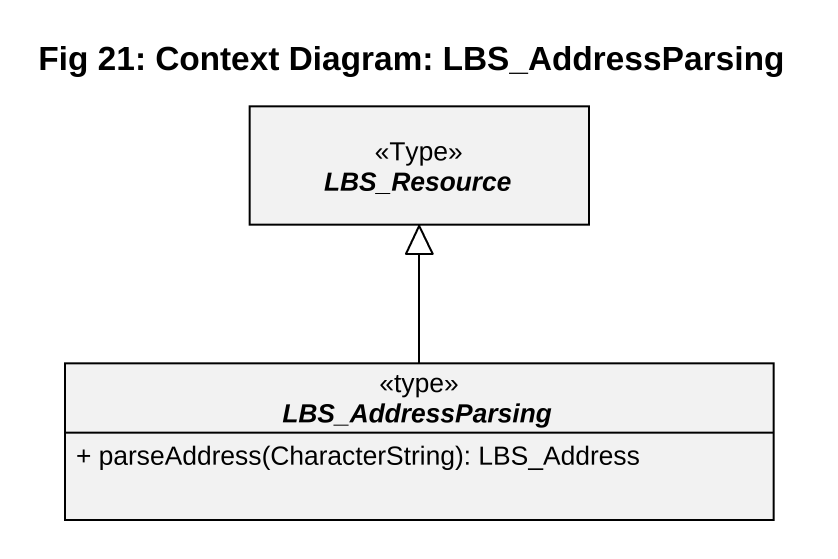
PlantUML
@startuml
title Fig 21: Context Diagram: LBS_AddressParsing
hide circle
hide empty members
skinparam classAttributeIconSize 0
abstract class LBS_Resource <<Type>>
abstract class LBS_AddressParsing <<type>> {
  + parseAddress(CharacterString): LBS_Address
}
LBS_AddressParsing -up-|> LBS_Resource
@enduml
